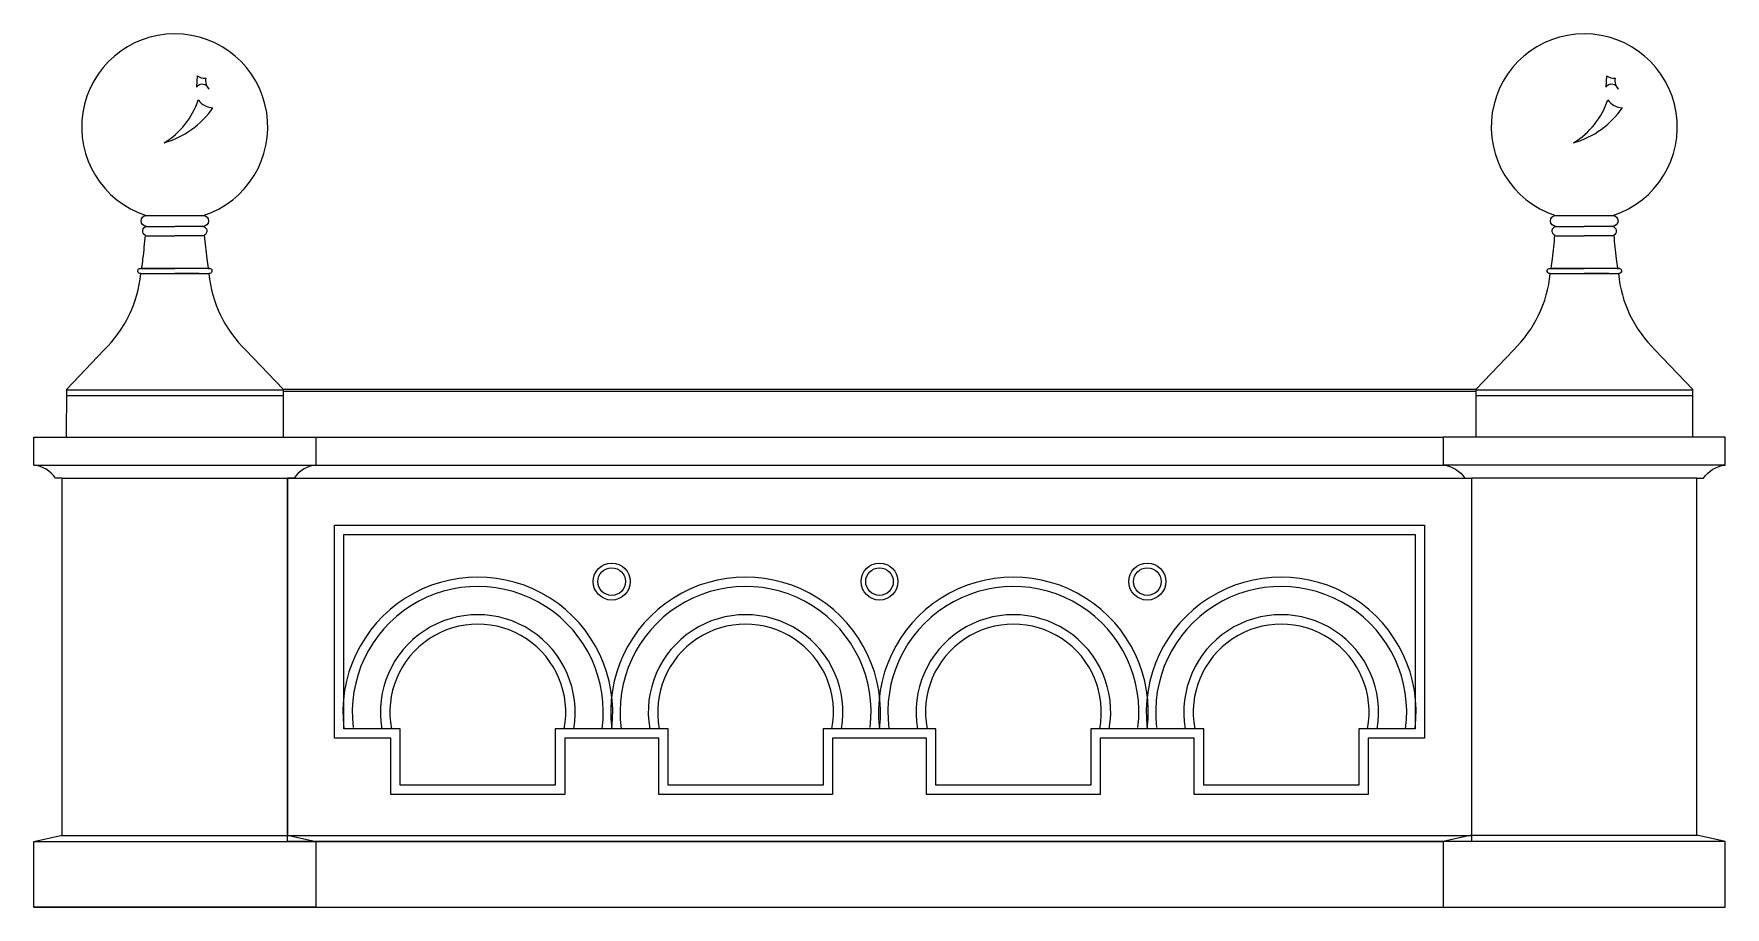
# Model space of a CAD drawing. Header units: metres. Extents: x 2436 to 4236, y 1977 to 2906.
import ezdxf

# ---------------------------------------------------------------- set-up
doc = ezdxf.new("R2010")
doc.units = ezdxf.units.M
for name, color, linetype in [('2', 2, 'Continuous'), ('3', 3, 'Continuous'), ('4', 4, 'Continuous'), ('7', 7, 'Continuous')]:
    doc.layers.add(name, color=color, linetype=linetype)

msp = doc.modelspace()

# ---------------------------------------------------------------- linework, layer by layer
at = {"layer": '2'}
msp.add_line((2436.5, 1977.45), (4236.5, 1977.45), dxfattribs=at)
at = {"layer": '3'}
for p, q in [((2610.37, 2861.84), (2609.5, 2849.74)), ((4110.37, 2861.84), (4109.5, 2849.74)), ((2556.48, 2701.69), (2586.5, 2701.69)), ((2616.53, 2701.69), (2586.5, 2701.69)), ((4056.48, 2701.69), (4086.5, 2701.69)), ((4116.53, 2701.69), (4086.5, 2701.69)), ((2555.22, 2691.5), (2586.5, 2691.5)), ((2617.98, 2691.5), (2586.5, 2691.5)), ((4055.22, 2691.5), (4086.5, 2691.5)), ((4117.98, 2691.5), (4086.5, 2691.5)), ((2549.68, 2651.43), (2622.92, 2651.43)), ((2624.27, 2656.97), (2551.21, 2656.97)), ((2551.21, 2656.97), (2586.6, 2656.97)), ((2612.52, 2651.43), (2586.6, 2651.43)), ((4049.68, 2651.43), (4122.92, 2651.43)), ((4124.27, 2656.97), (4051.21, 2656.97)), ((4051.21, 2656.97), (4086.6, 2656.97)), ((4112.52, 2651.43), (4086.6, 2651.43)), ((2701.74, 2527.45), (2471.27, 2527.45)), ((2701.74, 2528.48), (3971.27, 2528.48)), ((4201.74, 2527.45), (3971.27, 2527.45)), ((2466.5, 2433.76), (2706.5, 2433.76)), ((2706.5, 2433.76), (3966.5, 2433.76)), ((4206.5, 2433.76), (3966.5, 2433.76)), ((2465.99, 2053.8), (2707.02, 2053.8)), ((2707.02, 2053.8), (3965.99, 2053.8)), ((4207.02, 2053.8), (3965.99, 2053.8)), ((4207.02, 2053.8), (3965.99, 2053.8))]:
    msp.add_line(p, q, dxfattribs=at)
msp.add_lwpolyline([(3001.5, 2157.3), (3001.5, 2097.3), (2816.5, 2097.3), (2816.5, 2157.3), (2756.5, 2157.3), (2756.5, 2383.76), (3916.5, 2383.76), (3916.5, 2157.3), (3856.5, 2157.3), (3856.5, 2097.3), (3671.5, 2097.3), (3671.5, 2157.3), (3571.5, 2157.3), (3571.5, 2097.3), (3386.5, 2097.3), (3386.5, 2157.3), (3286.5, 2157.3), (3286.5, 2097.3), (3101.5, 2097.3), (3101.5, 2157.3)], close=True, dxfattribs=at)
for centre in [(3051.5, 2323.8), (3336.5, 2323.8), (3621.5, 2323.8)]:
    msp.add_circle(centre, 14.68, dxfattribs=at)
for centre, radius, start, end in [((2615.64, 2845.16), 7.66, 18.45, 143.25), ((2618.95, 2874.69), 15.45, 236.27, 271.87), ((2632.61, 2856.81), 13.39, 169.49, 223.56), ((4115.64, 2845.16), 7.66, 18.45, 143.25), ((4118.95, 2874.69), 15.45, 236.27, 271.87), ((4132.61, 2856.81), 13.39, 169.49, 223.56), ((2529.71, 2864.01), 86.44, 301.8, 341.18), ((2548.82, 2882.08), 95.27, 286.11, 325.33), ((2627.75, 2847.98), 20.1, 216.16, 268.38), ((4029.71, 2864.01), 86.44, 301.8, 341.18), ((4048.82, 2882.08), 95.27, 286.11, 325.33), ((4127.75, 2847.98), 20.1, 216.16, 268.38), ((2909, 2184.96), 143.59, 352.94, 187.06), ((3194, 2184.96), 143.59, 352.94, 187.06), ((3479, 2184.96), 143.59, 352.94, 187.06), ((3764, 2184.96), 143.59, 352.94, 187.06), ((2909, 2184.96), 133.59, 352.4, 187.06), ((3194, 2184.96), 133.59, 352.94, 187.6), ((3479, 2184.96), 133.59, 352.94, 187.6), ((3764, 2184.96), 133.59, 352.4, 187.06), ((2909, 2184.96), 103.59, 350.18, 189.82), ((3194, 2184.96), 103.59, 350.18, 189.82), ((3479, 2184.96), 103.59, 350.18, 189.82), ((3764, 2184.96), 103.59, 350.18, 189.82), ((2909, 2184.96), 93.59, 349.12, 190.88), ((3194, 2184.96), 93.59, 349.12, 190.88), ((3479, 2184.96), 93.59, 349.12, 190.88), ((3764, 2184.96), 93.59, 349.12, 190.88)]:
    msp.add_arc(centre, radius, start, end, dxfattribs=at)
at = {"layer": '4'}
for p, q in [((2701.75, 2521.29), (2471.45, 2521.29)), ((2701.74, 2528.48), (2701.74, 2477.45)), ((2701.74, 2526.48), (3971.27, 2526.48)), ((4201.75, 2521.29), (3971.45, 2521.29)), ((4201.74, 2528.48), (4201.74, 2477.45)), ((2736.5, 2477.45), (3936.5, 2477.45))]:
    msp.add_line(p, q, dxfattribs=at)
for points in [[(2471.41, 2477.45), (2471.46, 2528.48), (2511.11, 2570.14, 0.18), (2550.27, 2651.43, -0.87), (2548.92, 2656.97), (2551.21, 2656.97), (2551.25, 2657.3, 0.01), (2552.68, 2667.24, 0.01), (2555.26, 2692.11, -0.72), (2556.48, 2701.69, -1), (2556.26, 2713.3), (2616.75, 2713.3, -1), (2616.53, 2701.69, -0.71), (2617.92, 2692.23, 0.01), (2620.52, 2667.24, 0.01), (2621.94, 2657.3), (2621.99, 2656.97), (2624.27, 2656.97, -0.87), (2622.92, 2651.43, 0.18), (2662.09, 2570.14), (2701.74, 2528.48), (2701.78, 2477.45)], [(3971.41, 2477.45), (3971.46, 2528.48), (4011.11, 2570.14, 0.18), (4050.27, 2651.43, -0.87), (4048.92, 2656.97), (4051.21, 2656.97), (4051.25, 2657.3, 0.01), (4052.68, 2667.24, 0.01), (4055.26, 2692.11, -0.72), (4056.48, 2701.69, -1), (4056.26, 2713.3), (4116.75, 2713.3, -1), (4116.53, 2701.69, -0.71), (4117.92, 2692.23, 0.01), (4120.52, 2667.24, 0.01), (4121.94, 2657.3), (4121.99, 2656.97), (4124.27, 2656.97, -0.87), (4122.92, 2651.43, 0.18), (4162.09, 2570.14), (4201.74, 2528.48), (4201.78, 2477.45)]]:
    msp.add_lwpolyline(points, format="xyb", dxfattribs=at)
for points in [[(2466.5, 2433.76), (2459.59, 2433.76, 0.22), (2436.5, 2447.81), (2436.5, 2477.45), (2561.5, 2477.45), (2736.5, 2477.45), (2736.5, 2447.81, 0.22), (2713.42, 2433.76), (2706.5, 2433.76), (2706.5, 2053.92), (2736.5, 2047.3), (2736.5, 1977.45), (2561.5, 1977.45), (2436.5, 1977.45), (2436.5, 2047.3), (2466.5, 2053.92)], [(4206.5, 2433.76), (4213.42, 2433.76, -0.22), (4236.5, 2447.81), (4236.5, 2477.45), (4111.5, 2477.45), (3936.5, 2477.45), (3936.5, 2447.81, -0.22), (3959.59, 2433.76), (3966.5, 2433.76), (3966.5, 2053.92), (3936.5, 2047.3), (3936.5, 1977.45), (4111.5, 1977.45), (4236.5, 1977.45), (4236.5, 2047.3), (4206.5, 2053.92)]]:
    msp.add_lwpolyline(points, format="xyb", close=True, dxfattribs=at)
msp.add_lwpolyline([(2706.5, 2433.76), (3966.5, 2433.76), (3966.5, 2047.3), (2706.5, 2047.3)], close=True, dxfattribs=at)
for centre in [(2586.5, 2807.45), (4086.5, 2807.45)]:
    msp.add_arc(centre, 99.03, 288.01, 251.99, dxfattribs=at)
at = {"layer": '7'}
for p, q in [((2436.5, 2447.81), (2736.5, 2447.81)), ((2736.5, 2447.81), (3936.5, 2447.81)), ((4236.5, 2447.81), (3936.5, 2447.81)), ((2436.5, 2047.3), (2736.5, 2047.3)), ((2736.5, 2047.3), (3936.5, 2047.3)), ((4236.5, 2047.3), (3936.5, 2047.3)), ((4236.5, 2047.3), (3936.5, 2047.3))]:
    msp.add_line(p, q, dxfattribs=at)
msp.add_lwpolyline([(2991.5, 2167.3), (2991.5, 2107.3), (2826.5, 2107.3), (2826.5, 2167.3), (2766.5, 2167.3), (2766.5, 2373.76), (3906.5, 2373.76), (3906.5, 2167.3), (3846.5, 2167.3), (3846.5, 2107.3), (3681.5, 2107.3), (3681.5, 2167.3), (3561.5, 2167.3), (3561.5, 2107.3), (3396.5, 2107.3), (3396.5, 2167.3), (3276.5, 2167.3), (3276.5, 2107.3), (3111.5, 2107.3), (3111.5, 2167.3)], close=True, dxfattribs=at)
for centre in [(3051.5, 2323.8), (3336.5, 2323.8), (3621.5, 2323.8)]:
    msp.add_circle(centre, 19.68, dxfattribs=at)

doc.saveas('drawing.dxf')
